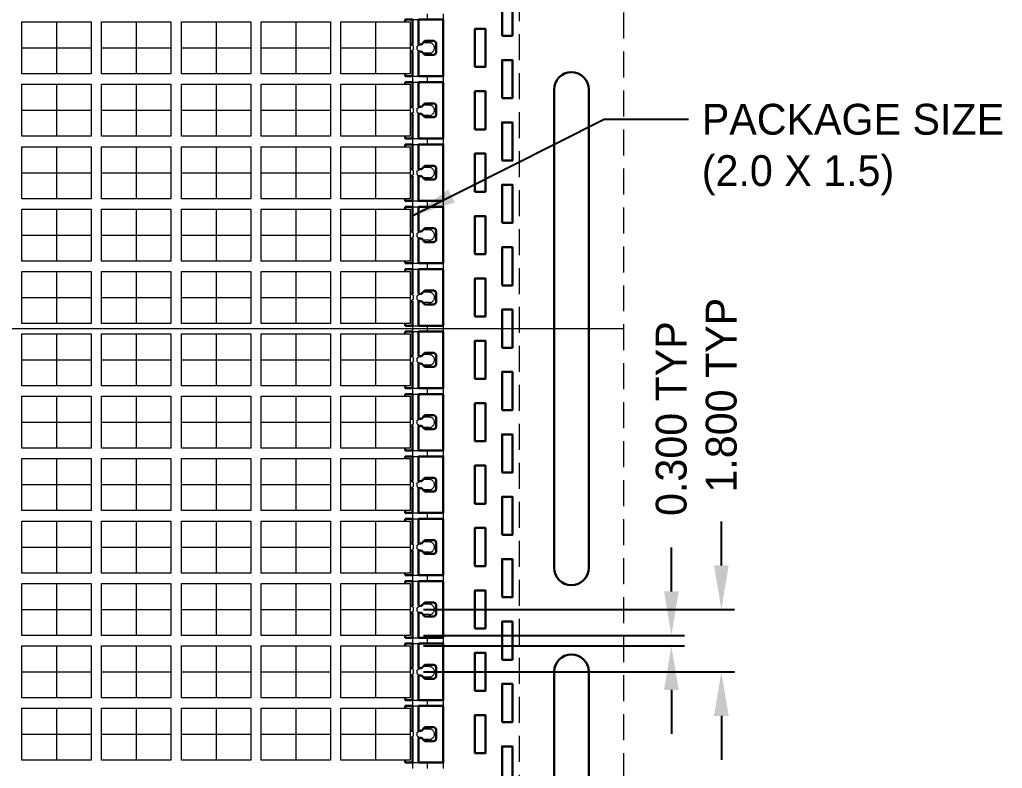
# Model space of a CAD drawing. Extents: x 276.8 to 349.1, y 147.8 to 219.
# Drawn here: x 320.77 to 349.11, y 170.87 to 192.47 of the extents above; entities that cross this region are included whole.
import ezdxf

# ---------------------------------------------------------------- set-up
doc = ezdxf.new("R2010")
doc.units = 0
doc.header["$LTSCALE"] = 3
doc.header["$MEASUREMENT"] = 0
for name, pattern in [('CENTER', [2, 1.25, -0.25, 0.25, -0.25]), ('HIDDEN', [0.375, 0.25, -0.125]), ('PHANTOM', [2.5, 1.25, -0.25, 0.25, -0.25, 0.25, -0.25])]:
    doc.linetypes.add(name, pattern=pattern)
for name, color, linetype, lineweight in [('CLIN', 1, 'CENTER', 15), ('DIM', 4, 'Continuous', 13), ('HIDN', 6, 'HIDDEN', 15), ('HIDN2', 3, 'HIDDEN', 15), ('HIND1', 6, 'HIDDEN', 15), ('OBJ', 3, 'Continuous', 30), ('OBJ1', 7, 'Continuous', 30), ('OBJ3', 40, 'Continuous', 30), ('PHANTOM', 5, 'PHANTOM', 15), ('SAW', 2, 'HIDDEN', 15)]:
    doc.layers.add(name, color=color, linetype=linetype, lineweight=lineweight)
doc.dimstyles.new('3DEC X 2', dxfattribs={"dimtxt": 0.889, "dimasz": 1.27, "dimexe": 0.381, "dimexo": 0.381, "dimgap": 0.381, "dimtad": 0, "dimdec": 3, "dimzin": 0, "dimdsep": 46, "dimtxsty": 'Standard', "dimcen": 0.09, "dimadec": 0, "dimazin": 0, "dimtfac": 1, "dimtdec": 3, "dimtofl": 0, "dimtmove": 0, "dimatfit": 3, "dimfxl": 1, "dimtolj": 1, "dimtzin": 0, "dimarcsym": 0})

# ---------------------------------------------------------------- blocks, each defined once
blk = doc.blocks.new('*D22')
at = {"layer": 'Defpoints', "color": 0, "transparency": 16777216}
for p in [(237.033, -108.525), (237.033, -108.825), (244.567, -108.825)]:
    blk.add_point(p, dxfattribs=at)
at = {"layer": 'DIM', "color": 0, "lineweight": -2, "transparency": 16777216}
for p, q in [((244.567, -107.255), (244.567, -105.985)), ((237.414, -108.525), (244.948, -108.525)), ((237.414, -108.825), (244.948, -108.825)), ((244.567, -110.095), (244.567, -111.365))]:
    blk.add_line(p, q, dxfattribs=at)
at = {"layer": 'DIM', "color": 0, "transparency": 16777216}
for points in [[(244.356, -107.255), (244.779, -107.255), (244.567, -108.525)], [(244.356, -110.095), (244.779, -110.095), (244.567, -108.825)]]:
    blk.add_solid(points, dxfattribs=at)
at = {"layer": 'DIM', "color": 0, "transparency": 16777216, "insert": (244.567, -102.27), "char_height": 0.889, "attachment_point": 5, "rotation": 90}
blk.add_mtext('\\A1;0.300 TYP', dxfattribs=at)
blk = doc.blocks.new('*D23')
at = {"layer": 'Defpoints', "color": 0, "transparency": 16777216}
for p in [(237.033, -107.775), (246.009, -107.775), (237.033, -109.575)]:
    blk.add_point(p, dxfattribs=at)
at = {"layer": 'DIM', "color": 0, "lineweight": -2, "transparency": 16777216}
for p, q in [((246.009, -106.505), (246.009, -105.235)), ((237.414, -107.775), (246.39, -107.775)), ((237.414, -109.575), (246.39, -109.575)), ((246.009, -110.845), (246.009, -112.115))]:
    blk.add_line(p, q, dxfattribs=at)
at = {"layer": 'DIM', "color": 0, "transparency": 16777216}
for points in [[(245.797, -106.505), (246.22, -106.505), (246.009, -107.775)], [(245.797, -110.845), (246.22, -110.845), (246.009, -109.575)]]:
    blk.add_solid(points, dxfattribs=at)
at = {"layer": 'DIM', "color": 0, "transparency": 16777216, "insert": (246.009, -101.594), "char_height": 0.889, "attachment_point": 5, "rotation": 90}
blk.add_mtext('\\A1;1.800 TYP', dxfattribs=at)

msp = doc.modelspace()

# ---------------------------------------------------------------- linework, layer by layer
at = {"layer": 'CLIN'}
for p, q in [((321.8332, 192.4071), (321.8332, 190.9071)), ((324.1332, 192.4071), (324.1332, 190.9071)), ((326.4332, 192.4071), (326.4332, 190.9071)), ((328.7332, 192.4071), (328.7332, 190.9071)), ((328.7332, 192.4071), (328.7332, 190.9071)), ((331.0332, 192.4071), (331.0332, 190.9071)), ((321.8332, 190.6071), (321.8332, 189.1071)), ((324.1332, 190.6071), (324.1332, 189.1071)), ((326.4332, 190.6071), (326.4332, 189.1071)), ((328.7332, 190.6071), (328.7332, 189.1071)), ((328.7332, 190.6071), (328.7332, 189.1071)), ((331.0332, 190.6071), (331.0332, 189.1071)), ((321.8332, 188.8071), (321.8332, 187.3071)), ((324.1332, 188.8071), (324.1332, 187.3071)), ((326.4332, 188.8071), (326.4332, 187.3071)), ((328.7332, 188.8071), (328.7332, 187.3071)), ((328.7332, 188.8071), (328.7332, 187.3071)), ((331.0332, 188.8071), (331.0332, 187.3071)), ((321.8332, 187.0071), (321.8332, 185.5071)), ((324.1332, 187.0071), (324.1332, 185.5071)), ((326.4332, 187.0071), (326.4332, 185.5071)), ((328.7332, 187.0071), (328.7332, 185.5071)), ((328.7332, 187.0071), (328.7332, 185.5071)), ((331.0332, 187.0071), (331.0332, 185.5071)), ((321.8332, 185.2071), (321.8332, 183.7071)), ((324.1332, 185.2071), (324.1332, 183.7071)), ((326.4332, 185.2071), (326.4332, 183.7071)), ((328.7332, 185.2071), (328.7332, 183.7071)), ((328.7332, 185.2071), (328.7332, 183.7071)), ((331.0332, 185.2071), (331.0332, 183.7071)), ((321.8332, 183.4071), (321.8332, 181.9071)), ((324.1332, 183.4071), (324.1332, 181.9071)), ((326.4332, 183.4071), (326.4332, 181.9071)), ((328.7332, 183.4071), (328.7332, 181.9071)), ((328.7332, 183.4071), (328.7332, 181.9071)), ((331.0332, 183.4071), (331.0332, 181.9071)), ((321.8332, 181.6071), (321.8332, 180.1071)), ((324.1332, 181.6071), (324.1332, 180.1071)), ((326.4332, 181.6071), (326.4332, 180.1071)), ((328.7332, 181.6071), (328.7332, 180.1071)), ((328.7332, 181.6071), (328.7332, 180.1071)), ((331.0332, 181.6071), (331.0332, 180.1071)), ((321.8332, 179.8071), (321.8332, 178.3071)), ((324.1332, 179.8071), (324.1332, 178.3071)), ((326.4332, 179.8071), (326.4332, 178.3071)), ((328.7332, 179.8071), (328.7332, 178.3071)), ((328.7332, 179.8071), (328.7332, 178.3071)), ((331.0332, 179.8071), (331.0332, 178.3071)), ((321.8332, 178.0071), (321.8332, 176.5071)), ((324.1332, 178.0071), (324.1332, 176.5071)), ((326.4332, 178.0071), (326.4332, 176.5071)), ((328.7332, 178.0071), (328.7332, 176.5071)), ((328.7332, 178.0071), (328.7332, 176.5071)), ((331.0332, 178.0071), (331.0332, 176.5071)), ((321.8332, 176.2071), (321.8332, 174.7071)), ((324.1332, 176.2071), (324.1332, 174.7071)), ((326.4332, 176.2071), (326.4332, 174.7071)), ((328.7332, 176.2071), (328.7332, 174.7071)), ((328.7332, 176.2071), (328.7332, 174.7071)), ((331.0332, 176.2071), (331.0332, 174.7071)), ((321.8332, 174.4071), (321.8332, 172.9071)), ((324.1332, 174.4071), (324.1332, 172.9071)), ((326.4332, 174.4071), (326.4332, 172.9071)), ((328.7332, 174.4071), (328.7332, 172.9071)), ((328.7332, 174.4071), (328.7332, 172.9071)), ((331.0332, 174.4071), (331.0332, 172.9071)), ((321.8332, 172.6071), (321.8332, 171.1071)), ((324.1332, 172.6071), (324.1332, 171.1071)), ((326.4332, 172.6071), (326.4332, 171.1071)), ((328.7332, 172.6071), (328.7332, 171.1071)), ((328.7332, 172.6071), (328.7332, 171.1071)), ((331.0332, 172.6071), (331.0332, 171.1071))]:
    msp.add_line(p, q, dxfattribs=at)
at = {"layer": 'CLIN', "linetype": 'ByBlock'}
msp.add_line((282.1832, 183.5571), (338.1832, 183.5571), dxfattribs=at)
at = {"layer": 'CLIN'}
for points in [[(320.8332, 191.6571), (322.8332, 191.6571)], [(323.1332, 191.6571), (325.1332, 191.6571)], [(325.4332, 191.6571), (327.4332, 191.6571)], [(327.7332, 191.6571), (329.7332, 191.6571)], [(327.7332, 191.6571), (329.7332, 191.6571)], [(330.0332, 191.6571), (332.0332, 191.6571)], [(320.8332, 189.8571), (322.8332, 189.8571)], [(323.1332, 189.8571), (325.1332, 189.8571)], [(325.4332, 189.8571), (327.4332, 189.8571)], [(327.7332, 189.8571), (329.7332, 189.8571)], [(327.7332, 189.8571), (329.7332, 189.8571)], [(330.0332, 189.8571), (332.0332, 189.8571)], [(320.8332, 188.0571), (322.8332, 188.0571)], [(323.1332, 188.0571), (325.1332, 188.0571)], [(325.4332, 188.0571), (327.4332, 188.0571)], [(327.7332, 188.0571), (329.7332, 188.0571)], [(327.7332, 188.0571), (329.7332, 188.0571)], [(330.0332, 188.0571), (332.0332, 188.0571)], [(320.8332, 186.2571), (322.8332, 186.2571)], [(323.1332, 186.2571), (325.1332, 186.2571)], [(325.4332, 186.2571), (327.4332, 186.2571)], [(327.7332, 186.2571), (329.7332, 186.2571)], [(327.7332, 186.2571), (329.7332, 186.2571)], [(330.0332, 186.2571), (332.0332, 186.2571)], [(320.8332, 184.4571), (322.8332, 184.4571)], [(323.1332, 184.4571), (325.1332, 184.4571)], [(325.4332, 184.4571), (327.4332, 184.4571)], [(327.7332, 184.4571), (329.7332, 184.4571)], [(327.7332, 184.4571), (329.7332, 184.4571)], [(330.0332, 184.4571), (332.0332, 184.4571)], [(320.8332, 182.6571), (322.8332, 182.6571)], [(323.1332, 182.6571), (325.1332, 182.6571)], [(325.4332, 182.6571), (327.4332, 182.6571)], [(327.7332, 182.6571), (329.7332, 182.6571)], [(327.7332, 182.6571), (329.7332, 182.6571)], [(330.0332, 182.6571), (332.0332, 182.6571)], [(320.8332, 180.8571), (322.8332, 180.8571)], [(323.1332, 180.8571), (325.1332, 180.8571)], [(325.4332, 180.8571), (327.4332, 180.8571)], [(327.7332, 180.8571), (329.7332, 180.8571)], [(327.7332, 180.8571), (329.7332, 180.8571)], [(330.0332, 180.8571), (332.0332, 180.8571)], [(320.8332, 179.0571), (322.8332, 179.0571)], [(323.1332, 179.0571), (325.1332, 179.0571)], [(325.4332, 179.0571), (327.4332, 179.0571)], [(327.7332, 179.0571), (329.7332, 179.0571)], [(327.7332, 179.0571), (329.7332, 179.0571)], [(330.0332, 179.0571), (332.0332, 179.0571)], [(320.8332, 177.2571), (322.8332, 177.2571)], [(323.1332, 177.2571), (325.1332, 177.2571)], [(325.4332, 177.2571), (327.4332, 177.2571)], [(327.7332, 177.2571), (329.7332, 177.2571)], [(327.7332, 177.2571), (329.7332, 177.2571)], [(330.0332, 177.2571), (332.0332, 177.2571)], [(320.8332, 175.4571), (322.8332, 175.4571)], [(323.1332, 175.4571), (325.1332, 175.4571)], [(325.4332, 175.4571), (327.4332, 175.4571)], [(327.7332, 175.4571), (329.7332, 175.4571)], [(327.7332, 175.4571), (329.7332, 175.4571)], [(330.0332, 175.4571), (332.0332, 175.4571)], [(320.8332, 173.6571), (322.8332, 173.6571)], [(323.1332, 173.6571), (325.1332, 173.6571)], [(325.4332, 173.6571), (327.4332, 173.6571)], [(327.7332, 173.6571), (329.7332, 173.6571)], [(327.7332, 173.6571), (329.7332, 173.6571)], [(330.0332, 173.6571), (332.0332, 173.6571)], [(320.8332, 171.8571), (322.8332, 171.8571)], [(323.1332, 171.8571), (325.1332, 171.8571)], [(325.4332, 171.8571), (327.4332, 171.8571)], [(327.7332, 171.8571), (329.7332, 171.8571)], [(327.7332, 171.8571), (329.7332, 171.8571)], [(330.0332, 171.8571), (332.0332, 171.8571)]]:
    msp.add_lwpolyline(points, dxfattribs=at)
at = {"layer": 'HIDN'}
for p, q in [((338.1832, 209.5571), (338.1832, 157.5571)), ((332.5832, 191.8071), (332.4092, 191.8071)), ((332.5832, 191.5071), (332.4092, 191.5071)), ((332.5832, 190.0071), (332.4092, 190.0071)), ((332.5832, 189.7071), (332.4092, 189.7071)), ((332.5832, 188.2071), (332.4092, 188.2071)), ((332.5832, 187.9071), (332.4092, 187.9071)), ((332.5832, 186.4071), (332.4092, 186.4071)), ((332.5832, 186.1071), (332.4092, 186.1071)), ((332.5832, 184.6071), (332.4092, 184.6071)), ((332.5832, 184.3071), (332.4092, 184.3071)), ((332.5832, 182.8071), (332.4092, 182.8071)), ((332.5832, 182.5071), (332.4092, 182.5071)), ((332.5832, 181.0071), (332.4092, 181.0071)), ((332.5832, 180.7071), (332.4092, 180.7071)), ((332.5832, 179.2071), (332.4092, 179.2071)), ((332.5832, 178.9071), (332.4092, 178.9071)), ((332.5832, 177.4071), (332.4092, 177.4071)), ((332.5832, 177.1071), (332.4092, 177.1071)), ((332.5832, 175.6071), (332.4092, 175.6071)), ((332.5832, 175.3071), (332.4092, 175.3071)), ((332.5832, 173.8071), (332.4092, 173.8071)), ((332.5832, 173.5071), (332.4092, 173.5071)), ((332.5832, 172.0071), (332.4092, 172.0071)), ((332.5832, 171.7071), (332.4092, 171.7071))]:
    msp.add_line(p, q, dxfattribs=at)
msp.add_lwpolyline([(335.1832, 157.5571), (335.1832, 209.5571), (283.1832, 209.5571), (283.1832, 157.5571)], close=True, dxfattribs=at)
for centre in [(332.5832, 191.6571), (332.5832, 189.8571), (332.5832, 188.0571), (332.5832, 186.2571), (332.5832, 184.4571), (332.5832, 182.6571), (332.5832, 180.8571), (332.5832, 179.0571), (332.5832, 177.2571), (332.5832, 175.4571), (332.5832, 173.6571), (332.5832, 171.8571)]:
    msp.add_arc(centre, 0.15, 270, 90, dxfattribs=at)
at = {"layer": 'HIDN2'}
for p, q in [((332.0982, 192.4721), (332.2682, 192.4721)), ((332.5182, 192.6421), (332.5182, 192.4721)), ((332.0982, 190.8421), (332.0982, 190.6721)), ((332.0982, 190.8421), (332.2682, 190.8421)), ((332.5182, 190.8421), (332.5182, 190.6721)), ((332.0982, 190.6721), (332.2682, 190.6721)), ((332.0982, 189.0421), (332.0982, 188.8721)), ((332.0982, 189.0421), (332.2682, 189.0421)), ((332.0982, 188.8721), (332.2682, 188.8721)), ((332.5182, 189.0421), (332.5182, 188.8721)), ((332.0982, 187.2421), (332.0982, 187.0721)), ((332.0982, 187.2421), (332.2682, 187.2421)), ((332.5182, 187.2421), (332.5182, 187.0721)), ((332.0982, 187.0721), (332.2682, 187.0721)), ((332.0982, 185.4421), (332.0982, 185.2721)), ((332.0982, 185.4421), (332.2682, 185.4421)), ((332.5182, 185.4421), (332.5182, 185.2721)), ((332.0982, 185.2721), (332.2682, 185.2721)), ((332.0982, 183.6421), (332.0982, 183.4721)), ((332.0982, 183.6421), (332.2682, 183.6421)), ((332.0982, 183.4721), (332.2682, 183.4721)), ((332.5182, 183.6421), (332.5182, 183.4721)), ((332.0982, 181.8421), (332.0982, 181.6721)), ((332.0982, 181.8421), (332.2682, 181.8421)), ((332.5182, 181.8421), (332.5182, 181.6721)), ((332.0982, 181.6721), (332.2682, 181.6721)), ((332.0982, 180.0421), (332.0982, 179.8721)), ((332.0982, 180.0421), (332.2682, 180.0421)), ((332.5182, 180.0421), (332.5182, 179.8721)), ((332.0982, 179.8721), (332.2682, 179.8721)), ((332.0982, 178.2421), (332.0982, 178.0721)), ((332.0982, 178.2421), (332.2682, 178.2421)), ((332.0982, 178.0721), (332.2682, 178.0721)), ((332.5182, 178.2421), (332.5182, 178.0721)), ((332.0982, 176.4421), (332.0982, 176.2721)), ((332.0982, 176.4421), (332.2682, 176.4421)), ((332.5182, 176.4421), (332.5182, 176.2721)), ((332.0982, 176.2721), (332.2682, 176.2721)), ((332.0982, 174.6421), (332.0982, 174.4721)), ((332.0982, 174.6421), (332.2682, 174.6421)), ((332.5182, 174.6421), (332.5182, 174.4721)), ((332.0982, 174.4721), (332.2682, 174.4721)), ((332.0982, 172.8421), (332.0982, 172.6721)), ((332.0982, 172.8421), (332.2682, 172.8421)), ((332.0982, 172.6721), (332.2682, 172.6721)), ((332.5182, 172.8421), (332.5182, 172.6721)), ((332.0982, 171.0421), (332.0982, 170.8721)), ((332.0982, 171.0421), (332.2682, 171.0421)), ((332.5182, 171.0421), (332.5182, 170.8721))]:
    msp.add_line(p, q, dxfattribs=at)
at = {"layer": 'HIND1'}
for p, q in [((332.9832, 192.6421), (332.9832, 192.4721)), ((332.9832, 190.8421), (332.9832, 190.6721)), ((332.9832, 189.0421), (332.9832, 188.8721)), ((332.9832, 187.2421), (332.9832, 187.0721)), ((332.9832, 185.4421), (332.9832, 185.2721)), ((332.9832, 183.6421), (332.9832, 183.4721)), ((332.9832, 181.8421), (332.9832, 181.6721)), ((332.9832, 180.0421), (332.9832, 179.8721)), ((332.9832, 178.2421), (332.9832, 178.0721)), ((332.9832, 176.4421), (332.9832, 176.2721)), ((332.9832, 174.6421), (332.9832, 174.4721)), ((332.9832, 172.8421), (332.9832, 172.6721)), ((332.9832, 171.0421), (332.9832, 170.8721))]:
    msp.add_line(p, q, dxfattribs=at)
msp.add_lwpolyline([(335.1832, 157.5571), (335.1832, 209.5571), (283.1832, 209.5571), (283.1832, 157.5571)], close=True, dxfattribs=at)
at = {"layer": 'OBJ'}
for points in [[(336.1832, 176.6571, 1), (337.1832, 176.6571), (337.1832, 190.4571, 1), (336.1832, 190.4571)], [(336.1832, 159.8571, 1), (337.1832, 159.8571), (337.1832, 173.6571, 1), (336.1832, 173.6571)]]:
    msp.add_lwpolyline(points, format="xyb", close=True, dxfattribs=at)
at = {"layer": 'OBJ1'}
for points in [[(334.6832, 192.0071), (334.6832, 193.1071), (334.9832, 193.1071), (334.9832, 192.0071)], [(333.9012, 191.1071), (333.9012, 192.2071), (334.2012, 192.2071), (334.2012, 191.1071)], [(334.6832, 190.2071), (334.6832, 191.3071), (334.9832, 191.3071), (334.9832, 190.2071)], [(333.9012, 189.3071), (333.9012, 190.4071), (334.2012, 190.4071), (334.2012, 189.3071)], [(334.6832, 188.4071), (334.6832, 189.5071), (334.9832, 189.5071), (334.9832, 188.4071)], [(333.9012, 187.5071), (333.9012, 188.6071), (334.2012, 188.6071), (334.2012, 187.5071)], [(334.6832, 186.6071), (334.6832, 187.7071), (334.9832, 187.7071), (334.9832, 186.6071)], [(333.9012, 185.7071), (333.9012, 186.8071), (334.2012, 186.8071), (334.2012, 185.7071)], [(334.6832, 184.8071), (334.6832, 185.9071), (334.9832, 185.9071), (334.9832, 184.8071)], [(333.9012, 183.9071), (333.9012, 185.0071), (334.2012, 185.0071), (334.2012, 183.9071)], [(334.6832, 183.0071), (334.6832, 184.1071), (334.9832, 184.1071), (334.9832, 183.0071)], [(333.9012, 182.1071), (333.9012, 183.2071), (334.2012, 183.2071), (334.2012, 182.1071)], [(334.6832, 181.2071), (334.6832, 182.3071), (334.9832, 182.3071), (334.9832, 181.2071)], [(333.9012, 180.3071), (333.9012, 181.4071), (334.2012, 181.4071), (334.2012, 180.3071)], [(334.6832, 179.4071), (334.6832, 180.5071), (334.9832, 180.5071), (334.9832, 179.4071)], [(333.9012, 178.5071), (333.9012, 179.6071), (334.2012, 179.6071), (334.2012, 178.5071)], [(334.6832, 177.6071), (334.6832, 178.7071), (334.9832, 178.7071), (334.9832, 177.6071)], [(333.9012, 176.7071), (333.9012, 177.8071), (334.2012, 177.8071), (334.2012, 176.7071)], [(334.6832, 175.8071), (334.6832, 176.9071), (334.9832, 176.9071), (334.9832, 175.8071)], [(333.9012, 174.9071), (333.9012, 176.0071), (334.2012, 176.0071), (334.2012, 174.9071)], [(334.6832, 174.0071), (334.6832, 175.1071), (334.9832, 175.1071), (334.9832, 174.0071)], [(333.9012, 173.1071), (333.9012, 174.2071), (334.2012, 174.2071), (334.2012, 173.1071)], [(334.6832, 172.2071), (334.6832, 173.3071), (334.9832, 173.3071), (334.9832, 172.2071)], [(333.9012, 171.3071), (333.9012, 172.4071), (334.2012, 172.4071), (334.2012, 171.3071)], [(334.6832, 170.4071), (334.6832, 171.5071), (334.9832, 171.5071), (334.9832, 170.4071)]]:
    msp.add_lwpolyline(points, close=True, dxfattribs=at)
at = {"layer": 'OBJ3'}
for p, q in [((331.8852, 192.4071), (331.8852, 192.4721)), ((332.9832, 192.4721), (332.2682, 192.4721)), ((332.2682, 192.4721), (332.2682, 191.7591)), ((332.9832, 192.4721), (332.9832, 190.8421)), ((332.0332, 191.7591), (332.0982, 191.7591)), ((332.3332, 191.7591), (332.2682, 191.7591)), ((332.3612, 191.7591), (332.3332, 191.7591)), ((332.3612, 191.7591), (332.4592, 191.8571)), ((332.7072, 191.8571), (332.4592, 191.8571)), ((332.7832, 191.7811), (332.7832, 191.5331)), ((332.0332, 191.5551), (332.0982, 191.5551)), ((332.3332, 191.5551), (332.2682, 191.5551)), ((332.2682, 191.5551), (332.2682, 190.8421)), ((332.3612, 191.5551), (332.3332, 191.5551)), ((332.4592, 191.4571), (332.3612, 191.5551)), ((332.7072, 191.4571), (332.4592, 191.4571)), ((331.8852, 190.9071), (331.8852, 190.8421)), ((332.9832, 190.8421), (332.2682, 190.8421)), ((332.2682, 190.8421), (332.9832, 190.8421)), ((331.8852, 190.6071), (331.8852, 190.6721)), ((332.9832, 190.6721), (332.2682, 190.6721)), ((332.2682, 190.6721), (332.2682, 189.9591)), ((332.9832, 190.6721), (332.9832, 189.0421)), ((332.0332, 189.9591), (332.0982, 189.9591)), ((332.3332, 189.9591), (332.2682, 189.9591)), ((332.3612, 189.9591), (332.3332, 189.9591)), ((332.3612, 189.9591), (332.4592, 190.0571)), ((332.7072, 190.0571), (332.4592, 190.0571)), ((332.7832, 189.9811), (332.7832, 189.7331)), ((332.0332, 189.7551), (332.0982, 189.7551)), ((332.3332, 189.7551), (332.2682, 189.7551)), ((332.2682, 189.7551), (332.2682, 189.0421)), ((332.3612, 189.7551), (332.3332, 189.7551)), ((332.4592, 189.6571), (332.3612, 189.7551)), ((332.7072, 189.6571), (332.4592, 189.6571)), ((331.8852, 189.1071), (331.8852, 189.0421)), ((331.8852, 188.8071), (331.8852, 188.8721)), ((332.9832, 189.0421), (332.2682, 189.0421)), ((332.2682, 189.0421), (332.9832, 189.0421)), ((332.9832, 188.8721), (332.2682, 188.8721)), ((332.2682, 188.8721), (332.2682, 188.1591)), ((332.9832, 188.8721), (332.9832, 187.2421)), ((332.3612, 188.1591), (332.4592, 188.2571)), ((332.7072, 188.2571), (332.4592, 188.2571)), ((332.0332, 188.1591), (332.0982, 188.1591)), ((332.0332, 187.9551), (332.0982, 187.9551)), ((332.3332, 188.1591), (332.2682, 188.1591)), ((332.3332, 187.9551), (332.2682, 187.9551)), ((332.2682, 187.9551), (332.2682, 187.2421)), ((332.3612, 188.1591), (332.3332, 188.1591)), ((332.3612, 187.9551), (332.3332, 187.9551)), ((332.4592, 187.8571), (332.3612, 187.9551)), ((332.7832, 188.1811), (332.7832, 187.9331)), ((332.7072, 187.8571), (332.4592, 187.8571)), ((331.8852, 187.3071), (331.8852, 187.2421)), ((332.9832, 187.2421), (332.2682, 187.2421)), ((332.2682, 187.2421), (332.9832, 187.2421)), ((331.8852, 187.0071), (331.8852, 187.0721)), ((332.9832, 187.0721), (332.2682, 187.0721)), ((332.2682, 187.0721), (332.2682, 186.3591)), ((332.9832, 187.0721), (332.9832, 185.4421)), ((332.0332, 186.3591), (332.0982, 186.3591)), ((332.3332, 186.3591), (332.2682, 186.3591)), ((332.3612, 186.3591), (332.3332, 186.3591)), ((332.3612, 186.3591), (332.4592, 186.4571)), ((332.7072, 186.4571), (332.4592, 186.4571)), ((332.7832, 186.3811), (332.7832, 186.1331)), ((332.0332, 186.1551), (332.0982, 186.1551)), ((332.3332, 186.1551), (332.2682, 186.1551)), ((332.2682, 186.1551), (332.2682, 185.4421)), ((332.3612, 186.1551), (332.3332, 186.1551)), ((332.4592, 186.0571), (332.3612, 186.1551)), ((332.7072, 186.0571), (332.4592, 186.0571)), ((331.8852, 185.5071), (331.8852, 185.4421)), ((332.9832, 185.4421), (332.2682, 185.4421)), ((332.2682, 185.4421), (332.9832, 185.4421)), ((331.8852, 185.2071), (331.8852, 185.2721)), ((332.9832, 185.2721), (332.2682, 185.2721)), ((332.2682, 185.2721), (332.2682, 184.5591)), ((332.9832, 185.2721), (332.9832, 183.6421)), ((332.0332, 184.5591), (332.0982, 184.5591)), ((332.3332, 184.5591), (332.2682, 184.5591)), ((332.3612, 184.5591), (332.3332, 184.5591)), ((332.3612, 184.5591), (332.4592, 184.6571)), ((332.7072, 184.6571), (332.4592, 184.6571)), ((332.7832, 184.5811), (332.7832, 184.3331)), ((332.0332, 184.3551), (332.0982, 184.3551)), ((332.3332, 184.3551), (332.2682, 184.3551)), ((332.2682, 184.3551), (332.2682, 183.6421)), ((332.3612, 184.3551), (332.3332, 184.3551)), ((332.4592, 184.2571), (332.3612, 184.3551)), ((332.7072, 184.2571), (332.4592, 184.2571)), ((331.8852, 183.7071), (331.8852, 183.6421)), ((331.8852, 183.4071), (331.8852, 183.4721)), ((332.9832, 183.6421), (332.2682, 183.6421)), ((332.2682, 183.6421), (332.9832, 183.6421)), ((332.9832, 183.4721), (332.2682, 183.4721)), ((332.2682, 183.4721), (332.2682, 182.7591)), ((332.9832, 183.4721), (332.9832, 181.8421)), ((332.3612, 182.7591), (332.4592, 182.8571)), ((332.7072, 182.8571), (332.4592, 182.8571)), ((332.0332, 182.7591), (332.0982, 182.7591)), ((332.0332, 182.5551), (332.0982, 182.5551)), ((332.3332, 182.7591), (332.2682, 182.7591)), ((332.3332, 182.5551), (332.2682, 182.5551)), ((332.2682, 182.5551), (332.2682, 181.8421)), ((332.3612, 182.7591), (332.3332, 182.7591)), ((332.3612, 182.5551), (332.3332, 182.5551)), ((332.4592, 182.4571), (332.3612, 182.5551)), ((332.7832, 182.7811), (332.7832, 182.5331)), ((332.7072, 182.4571), (332.4592, 182.4571)), ((331.8852, 181.9071), (331.8852, 181.8421)), ((332.9832, 181.8421), (332.2682, 181.8421)), ((332.2682, 181.8421), (332.9832, 181.8421)), ((331.8852, 181.6071), (331.8852, 181.6721)), ((332.9832, 181.6721), (332.2682, 181.6721)), ((332.2682, 181.6721), (332.2682, 180.9591)), ((332.9832, 181.6721), (332.9832, 180.0421)), ((332.0332, 180.9591), (332.0982, 180.9591)), ((332.3332, 180.9591), (332.2682, 180.9591)), ((332.3612, 180.9591), (332.3332, 180.9591)), ((332.3612, 180.9591), (332.4592, 181.0571)), ((332.7072, 181.0571), (332.4592, 181.0571)), ((332.7832, 180.9811), (332.7832, 180.7331)), ((332.0332, 180.7551), (332.0982, 180.7551)), ((332.3332, 180.7551), (332.2682, 180.7551)), ((332.2682, 180.7551), (332.2682, 180.0421)), ((332.3612, 180.7551), (332.3332, 180.7551)), ((332.4592, 180.6571), (332.3612, 180.7551)), ((332.7072, 180.6571), (332.4592, 180.6571)), ((331.8852, 180.1071), (331.8852, 180.0421)), ((332.9832, 180.0421), (332.2682, 180.0421)), ((332.2682, 180.0421), (332.9832, 180.0421)), ((331.8852, 179.8071), (331.8852, 179.8721)), ((332.9832, 179.8721), (332.2682, 179.8721)), ((332.2682, 179.8721), (332.2682, 179.1591)), ((332.9832, 179.8721), (332.9832, 178.2421)), ((332.0332, 179.1591), (332.0982, 179.1591)), ((332.3332, 179.1591), (332.2682, 179.1591)), ((332.3612, 179.1591), (332.3332, 179.1591)), ((332.3612, 179.1591), (332.4592, 179.2571)), ((332.7072, 179.2571), (332.4592, 179.2571)), ((332.7832, 179.1811), (332.7832, 178.9331)), ((332.0332, 178.9551), (332.0982, 178.9551)), ((332.3332, 178.9551), (332.2682, 178.9551)), ((332.2682, 178.9551), (332.2682, 178.2421)), ((332.3612, 178.9551), (332.3332, 178.9551)), ((332.4592, 178.8571), (332.3612, 178.9551)), ((332.7072, 178.8571), (332.4592, 178.8571)), ((331.8852, 178.3071), (331.8852, 178.2421)), ((331.8852, 178.0071), (331.8852, 178.0721)), ((332.9832, 178.2421), (332.2682, 178.2421)), ((332.2682, 178.2421), (332.9832, 178.2421)), ((332.9832, 178.0721), (332.2682, 178.0721)), ((332.2682, 178.0721), (332.2682, 177.3591)), ((332.9832, 178.0721), (332.9832, 176.4421)), ((332.3612, 177.3591), (332.4592, 177.4571)), ((332.7072, 177.4571), (332.4592, 177.4571)), ((332.0332, 177.3591), (332.0982, 177.3591)), ((332.3332, 177.3591), (332.2682, 177.3591)), ((332.3612, 177.3591), (332.3332, 177.3591)), ((332.7832, 177.3811), (332.7832, 177.1331)), ((332.0332, 177.1551), (332.0982, 177.1551)), ((332.3332, 177.1551), (332.2682, 177.1551)), ((332.2682, 177.1551), (332.2682, 176.4421)), ((332.3612, 177.1551), (332.3332, 177.1551)), ((332.4592, 177.0571), (332.3612, 177.1551)), ((332.7072, 177.0571), (332.4592, 177.0571)), ((331.8852, 176.5071), (331.8852, 176.4421)), ((332.9832, 176.4421), (332.2682, 176.4421)), ((332.2682, 176.4421), (332.9832, 176.4421)), ((331.8852, 176.2071), (331.8852, 176.2721)), ((332.9832, 176.2721), (332.2682, 176.2721)), ((332.2682, 176.2721), (332.2682, 175.5591)), ((332.9832, 176.2721), (332.9832, 174.6421)), ((332.0332, 175.5591), (332.0982, 175.5591)), ((332.3332, 175.5591), (332.2682, 175.5591)), ((332.3612, 175.5591), (332.3332, 175.5591)), ((332.3612, 175.5591), (332.4592, 175.6571)), ((332.7072, 175.6571), (332.4592, 175.6571)), ((332.7832, 175.5811), (332.7832, 175.3331)), ((332.0332, 175.3551), (332.0982, 175.3551)), ((332.3332, 175.3551), (332.2682, 175.3551)), ((332.2682, 175.3551), (332.2682, 174.6421)), ((332.3612, 175.3551), (332.3332, 175.3551)), ((332.4592, 175.2571), (332.3612, 175.3551)), ((332.7072, 175.2571), (332.4592, 175.2571)), ((331.8852, 174.7071), (331.8852, 174.6421)), ((332.9832, 174.6421), (332.2682, 174.6421)), ((332.2682, 174.6421), (332.9832, 174.6421)), ((331.8852, 174.4071), (331.8852, 174.4721)), ((332.9832, 174.4721), (332.2682, 174.4721)), ((332.2682, 174.4721), (332.2682, 173.7591)), ((332.9832, 174.4721), (332.9832, 172.8421)), ((332.0332, 173.7591), (332.0982, 173.7591)), ((332.3332, 173.7591), (332.2682, 173.7591)), ((332.3612, 173.7591), (332.3332, 173.7591)), ((332.3612, 173.7591), (332.4592, 173.8571)), ((332.7072, 173.8571), (332.4592, 173.8571)), ((332.7832, 173.7811), (332.7832, 173.5331)), ((332.0332, 173.5551), (332.0982, 173.5551)), ((332.3332, 173.5551), (332.2682, 173.5551)), ((332.2682, 173.5551), (332.2682, 172.8421)), ((332.3612, 173.5551), (332.3332, 173.5551)), ((332.4592, 173.4571), (332.3612, 173.5551)), ((332.7072, 173.4571), (332.4592, 173.4571)), ((331.8852, 172.9071), (331.8852, 172.8421)), ((331.8852, 172.6071), (331.8852, 172.6721)), ((332.9832, 172.8421), (332.2682, 172.8421)), ((332.2682, 172.8421), (332.9832, 172.8421)), ((332.9832, 172.6721), (332.2682, 172.6721)), ((332.2682, 172.6721), (332.2682, 171.9591)), ((332.9832, 172.6721), (332.9832, 171.0421)), ((332.3612, 171.9591), (332.4592, 172.0571)), ((332.7072, 172.0571), (332.4592, 172.0571)), ((332.0332, 171.9591), (332.0982, 171.9591)), ((332.3332, 171.9591), (332.2682, 171.9591)), ((332.3612, 171.9591), (332.3332, 171.9591)), ((332.7832, 171.9811), (332.7832, 171.7331)), ((332.0332, 171.7551), (332.0982, 171.7551)), ((332.3332, 171.7551), (332.2682, 171.7551)), ((332.2682, 171.7551), (332.2682, 171.0421)), ((332.3612, 171.7551), (332.3332, 171.7551)), ((332.4592, 171.6571), (332.3612, 171.7551)), ((332.7072, 171.6571), (332.4592, 171.6571)), ((331.8852, 171.1071), (331.8852, 171.0421)), ((332.9832, 171.0421), (332.2682, 171.0421)), ((332.2682, 171.0421), (332.9832, 171.0421))]:
    msp.add_line(p, q, dxfattribs=at)
for points in [[(332.0982, 191.7591), (332.0982, 192.4721), (331.8852, 192.4721)], [(331.8852, 190.8421), (332.0982, 190.8421), (332.0982, 191.5551)], [(332.0982, 189.9591), (332.0982, 190.6721), (331.8852, 190.6721)], [(331.8852, 189.0421), (332.0982, 189.0421), (332.0982, 189.7551)], [(332.0982, 188.1591), (332.0982, 188.8721), (331.8852, 188.8721)], [(331.8852, 187.2421), (332.0982, 187.2421), (332.0982, 187.9551)], [(332.0982, 186.3591), (332.0982, 187.0721), (331.8852, 187.0721)], [(331.8852, 185.4421), (332.0982, 185.4421), (332.0982, 186.1551)], [(332.0982, 184.5591), (332.0982, 185.2721), (331.8852, 185.2721)], [(331.8852, 183.6421), (332.0982, 183.6421), (332.0982, 184.3551)], [(332.0982, 182.7591), (332.0982, 183.4721), (331.8852, 183.4721)], [(331.8852, 181.8421), (332.0982, 181.8421), (332.0982, 182.5551)], [(332.0982, 180.9591), (332.0982, 181.6721), (331.8852, 181.6721)], [(331.8852, 180.0421), (332.0982, 180.0421), (332.0982, 180.7551)], [(332.0982, 179.1591), (332.0982, 179.8721), (331.8852, 179.8721)], [(331.8852, 178.2421), (332.0982, 178.2421), (332.0982, 178.9551)], [(332.0982, 177.3591), (332.0982, 178.0721), (331.8852, 178.0721)], [(331.8852, 176.4421), (332.0982, 176.4421), (332.0982, 177.1551)], [(332.0982, 175.5591), (332.0982, 176.2721), (331.8852, 176.2721)], [(331.8852, 174.6421), (332.0982, 174.6421), (332.0982, 175.3551)], [(332.0982, 173.7591), (332.0982, 174.4721), (331.8852, 174.4721)], [(331.8852, 172.8421), (332.0982, 172.8421), (332.0982, 173.5551)], [(332.0982, 171.9591), (332.0982, 172.6721), (331.8852, 172.6721)], [(331.8852, 171.0421), (332.0982, 171.0421), (332.0982, 171.7551)]]:
    msp.add_lwpolyline(points, dxfattribs=at)
for centre, start, end in [((332.7072, 191.7811), 360, 90), ((332.7072, 191.5331), 270, 0), ((332.7072, 189.9811), 360, 90), ((332.7072, 189.7331), 270, 0), ((332.7072, 188.1811), 360, 90), ((332.7072, 187.9331), 270, 0), ((332.7072, 186.3811), 360, 90), ((332.7072, 186.1331), 270, 0), ((332.7072, 184.5811), 360, 90), ((332.7072, 184.3331), 270, 0), ((332.7072, 182.7811), 360, 90), ((332.7072, 182.5331), 270, 0), ((332.7072, 180.9811), 360, 90), ((332.7072, 180.7331), 270, 0), ((332.7072, 179.1811), 360, 90), ((332.7072, 178.9331), 270, 0), ((332.7072, 177.3811), 360, 90), ((332.7072, 177.1331), 270, 0), ((332.7072, 175.5811), 360, 90), ((332.7072, 175.3331), 270, 0), ((332.7072, 173.7811), 360, 90), ((332.7072, 173.5331), 270, 0), ((332.7072, 171.9811), 360, 90), ((332.7072, 171.7331), 270, 0)]:
    msp.add_arc(centre, 0.076, start, end, dxfattribs=at)
at = {"layer": 'PHANTOM'}
for points in [[(322.8332, 190.9071), (320.8332, 190.9071), (320.8332, 192.4071), (322.8332, 192.4071)], [(325.1332, 190.9071), (323.1332, 190.9071), (323.1332, 192.4071), (325.1332, 192.4071)], [(327.4332, 190.9071), (325.4332, 190.9071), (325.4332, 192.4071), (327.4332, 192.4071)], [(329.7332, 190.9071), (327.7332, 190.9071), (327.7332, 192.4071), (329.7332, 192.4071)], [(329.7332, 190.9071), (327.7332, 190.9071), (327.7332, 192.4071), (329.7332, 192.4071)], [(332.0332, 190.9071), (330.0332, 190.9071), (330.0332, 192.4071), (332.0332, 192.4071)], [(322.8332, 189.1071), (320.8332, 189.1071), (320.8332, 190.6071), (322.8332, 190.6071)], [(325.1332, 189.1071), (323.1332, 189.1071), (323.1332, 190.6071), (325.1332, 190.6071)], [(327.4332, 189.1071), (325.4332, 189.1071), (325.4332, 190.6071), (327.4332, 190.6071)], [(329.7332, 189.1071), (327.7332, 189.1071), (327.7332, 190.6071), (329.7332, 190.6071)], [(329.7332, 189.1071), (327.7332, 189.1071), (327.7332, 190.6071), (329.7332, 190.6071)], [(332.0332, 189.1071), (330.0332, 189.1071), (330.0332, 190.6071), (332.0332, 190.6071)], [(322.8332, 187.3071), (320.8332, 187.3071), (320.8332, 188.8071), (322.8332, 188.8071)], [(325.1332, 187.3071), (323.1332, 187.3071), (323.1332, 188.8071), (325.1332, 188.8071)], [(327.4332, 187.3071), (325.4332, 187.3071), (325.4332, 188.8071), (327.4332, 188.8071)], [(329.7332, 187.3071), (327.7332, 187.3071), (327.7332, 188.8071), (329.7332, 188.8071)], [(329.7332, 187.3071), (327.7332, 187.3071), (327.7332, 188.8071), (329.7332, 188.8071)], [(332.0332, 187.3071), (330.0332, 187.3071), (330.0332, 188.8071), (332.0332, 188.8071)], [(322.8332, 185.5071), (320.8332, 185.5071), (320.8332, 187.0071), (322.8332, 187.0071)], [(325.1332, 185.5071), (323.1332, 185.5071), (323.1332, 187.0071), (325.1332, 187.0071)], [(327.4332, 185.5071), (325.4332, 185.5071), (325.4332, 187.0071), (327.4332, 187.0071)], [(329.7332, 185.5071), (327.7332, 185.5071), (327.7332, 187.0071), (329.7332, 187.0071)], [(329.7332, 185.5071), (327.7332, 185.5071), (327.7332, 187.0071), (329.7332, 187.0071)], [(332.0332, 185.5071), (330.0332, 185.5071), (330.0332, 187.0071), (332.0332, 187.0071)], [(322.8332, 183.7071), (320.8332, 183.7071), (320.8332, 185.2071), (322.8332, 185.2071)], [(325.1332, 183.7071), (323.1332, 183.7071), (323.1332, 185.2071), (325.1332, 185.2071)], [(327.4332, 183.7071), (325.4332, 183.7071), (325.4332, 185.2071), (327.4332, 185.2071)], [(329.7332, 183.7071), (327.7332, 183.7071), (327.7332, 185.2071), (329.7332, 185.2071)], [(329.7332, 183.7071), (327.7332, 183.7071), (327.7332, 185.2071), (329.7332, 185.2071)], [(332.0332, 183.7071), (330.0332, 183.7071), (330.0332, 185.2071), (332.0332, 185.2071)], [(322.8332, 181.9071), (320.8332, 181.9071), (320.8332, 183.4071), (322.8332, 183.4071)], [(325.1332, 181.9071), (323.1332, 181.9071), (323.1332, 183.4071), (325.1332, 183.4071)], [(327.4332, 181.9071), (325.4332, 181.9071), (325.4332, 183.4071), (327.4332, 183.4071)], [(329.7332, 181.9071), (327.7332, 181.9071), (327.7332, 183.4071), (329.7332, 183.4071)], [(329.7332, 181.9071), (327.7332, 181.9071), (327.7332, 183.4071), (329.7332, 183.4071)], [(332.0332, 181.9071), (330.0332, 181.9071), (330.0332, 183.4071), (332.0332, 183.4071)], [(322.8332, 180.1071), (320.8332, 180.1071), (320.8332, 181.6071), (322.8332, 181.6071)], [(325.1332, 180.1071), (323.1332, 180.1071), (323.1332, 181.6071), (325.1332, 181.6071)], [(327.4332, 180.1071), (325.4332, 180.1071), (325.4332, 181.6071), (327.4332, 181.6071)], [(329.7332, 180.1071), (327.7332, 180.1071), (327.7332, 181.6071), (329.7332, 181.6071)], [(329.7332, 180.1071), (327.7332, 180.1071), (327.7332, 181.6071), (329.7332, 181.6071)], [(332.0332, 180.1071), (330.0332, 180.1071), (330.0332, 181.6071), (332.0332, 181.6071)], [(322.8332, 178.3071), (320.8332, 178.3071), (320.8332, 179.8071), (322.8332, 179.8071)], [(325.1332, 178.3071), (323.1332, 178.3071), (323.1332, 179.8071), (325.1332, 179.8071)], [(327.4332, 178.3071), (325.4332, 178.3071), (325.4332, 179.8071), (327.4332, 179.8071)], [(329.7332, 178.3071), (327.7332, 178.3071), (327.7332, 179.8071), (329.7332, 179.8071)], [(329.7332, 178.3071), (327.7332, 178.3071), (327.7332, 179.8071), (329.7332, 179.8071)], [(332.0332, 178.3071), (330.0332, 178.3071), (330.0332, 179.8071), (332.0332, 179.8071)], [(322.8332, 176.5071), (320.8332, 176.5071), (320.8332, 178.0071), (322.8332, 178.0071)], [(325.1332, 176.5071), (323.1332, 176.5071), (323.1332, 178.0071), (325.1332, 178.0071)], [(327.4332, 176.5071), (325.4332, 176.5071), (325.4332, 178.0071), (327.4332, 178.0071)], [(329.7332, 176.5071), (327.7332, 176.5071), (327.7332, 178.0071), (329.7332, 178.0071)], [(329.7332, 176.5071), (327.7332, 176.5071), (327.7332, 178.0071), (329.7332, 178.0071)], [(332.0332, 176.5071), (330.0332, 176.5071), (330.0332, 178.0071), (332.0332, 178.0071)], [(322.8332, 174.7071), (320.8332, 174.7071), (320.8332, 176.2071), (322.8332, 176.2071)], [(325.1332, 174.7071), (323.1332, 174.7071), (323.1332, 176.2071), (325.1332, 176.2071)], [(327.4332, 174.7071), (325.4332, 174.7071), (325.4332, 176.2071), (327.4332, 176.2071)], [(329.7332, 174.7071), (327.7332, 174.7071), (327.7332, 176.2071), (329.7332, 176.2071)], [(329.7332, 174.7071), (327.7332, 174.7071), (327.7332, 176.2071), (329.7332, 176.2071)], [(332.0332, 174.7071), (330.0332, 174.7071), (330.0332, 176.2071), (332.0332, 176.2071)], [(322.8332, 172.9071), (320.8332, 172.9071), (320.8332, 174.4071), (322.8332, 174.4071)], [(325.1332, 172.9071), (323.1332, 172.9071), (323.1332, 174.4071), (325.1332, 174.4071)], [(327.4332, 172.9071), (325.4332, 172.9071), (325.4332, 174.4071), (327.4332, 174.4071)], [(329.7332, 172.9071), (327.7332, 172.9071), (327.7332, 174.4071), (329.7332, 174.4071)], [(329.7332, 172.9071), (327.7332, 172.9071), (327.7332, 174.4071), (329.7332, 174.4071)], [(332.0332, 172.9071), (330.0332, 172.9071), (330.0332, 174.4071), (332.0332, 174.4071)], [(322.8332, 171.1071), (320.8332, 171.1071), (320.8332, 172.6071), (322.8332, 172.6071)], [(325.1332, 171.1071), (323.1332, 171.1071), (323.1332, 172.6071), (325.1332, 172.6071)], [(327.4332, 171.1071), (325.4332, 171.1071), (325.4332, 172.6071), (327.4332, 172.6071)], [(329.7332, 171.1071), (327.7332, 171.1071), (327.7332, 172.6071), (329.7332, 172.6071)], [(329.7332, 171.1071), (327.7332, 171.1071), (327.7332, 172.6071), (329.7332, 172.6071)], [(332.0332, 171.1071), (330.0332, 171.1071), (330.0332, 172.6071), (332.0332, 172.6071)]]:
    msp.add_lwpolyline(points, close=True, dxfattribs=at)
at = {"layer": 'SAW'}
for p, q in [((332.1332, 191.7071), (332.0602, 191.7591)), ((332.1332, 191.6071), (332.1332, 191.7071)), ((332.1332, 191.6071), (332.1332, 191.7071)), ((332.2332, 191.7071), (332.3062, 191.7591)), ((332.2332, 191.6071), (332.2332, 191.7071)), ((332.2332, 191.6071), (332.2332, 191.7071)), ((332.1332, 191.6071), (332.0602, 191.5551)), ((332.2332, 191.6071), (332.3062, 191.5551)), ((332.1332, 189.9071), (332.0602, 189.9591)), ((332.2332, 189.9071), (332.3062, 189.9591)), ((332.1332, 189.8071), (332.0602, 189.7551)), ((332.1332, 189.8071), (332.1332, 189.9071)), ((332.1332, 189.8071), (332.1332, 189.9071)), ((332.2332, 189.8071), (332.2332, 189.9071)), ((332.2332, 189.8071), (332.2332, 189.9071)), ((332.2332, 189.8071), (332.3062, 189.7551)), ((332.1332, 188.1071), (332.0602, 188.1591)), ((332.1332, 188.0071), (332.0602, 187.9551)), ((332.1332, 188.0071), (332.1332, 188.1071)), ((332.1332, 188.0071), (332.1332, 188.1071)), ((332.2332, 188.1071), (332.3062, 188.1591)), ((332.2332, 188.0071), (332.2332, 188.1071)), ((332.2332, 188.0071), (332.2332, 188.1071)), ((332.2332, 188.0071), (332.3062, 187.9551)), ((332.1332, 186.3071), (332.0602, 186.3591)), ((332.1332, 186.2071), (332.1332, 186.3071)), ((332.1332, 186.2071), (332.1332, 186.3071)), ((332.2332, 186.3071), (332.3062, 186.3591)), ((332.2332, 186.2071), (332.2332, 186.3071)), ((332.2332, 186.2071), (332.2332, 186.3071)), ((332.1332, 186.2071), (332.0602, 186.1551)), ((332.2332, 186.2071), (332.3062, 186.1551)), ((332.1332, 184.5071), (332.0602, 184.5591)), ((332.2332, 184.5071), (332.3062, 184.5591)), ((332.1332, 184.4071), (332.0602, 184.3551)), ((332.1332, 184.4071), (332.1332, 184.5071)), ((332.1332, 184.4071), (332.1332, 184.5071)), ((332.2332, 184.4071), (332.2332, 184.5071)), ((332.2332, 184.4071), (332.2332, 184.5071)), ((332.2332, 184.4071), (332.3062, 184.3551)), ((332.1332, 182.7071), (332.0602, 182.7591)), ((332.1332, 182.6071), (332.0602, 182.5551)), ((332.1332, 182.6071), (332.1332, 182.7071)), ((332.1332, 182.6071), (332.1332, 182.7071)), ((332.2332, 182.7071), (332.3062, 182.7591)), ((332.2332, 182.6071), (332.2332, 182.7071)), ((332.2332, 182.6071), (332.2332, 182.7071)), ((332.2332, 182.6071), (332.3062, 182.5551)), ((332.1332, 180.9071), (332.0602, 180.9591)), ((332.1332, 180.8071), (332.1332, 180.9071)), ((332.1332, 180.8071), (332.1332, 180.9071)), ((332.2332, 180.9071), (332.3062, 180.9591)), ((332.2332, 180.8071), (332.2332, 180.9071)), ((332.2332, 180.8071), (332.2332, 180.9071)), ((332.1332, 180.8071), (332.0602, 180.7551)), ((332.2332, 180.8071), (332.3062, 180.7551)), ((332.1332, 179.1071), (332.0602, 179.1591)), ((332.2332, 179.1071), (332.3062, 179.1591)), ((332.1332, 179.0071), (332.0602, 178.9551)), ((332.1332, 179.0071), (332.1332, 179.1071)), ((332.1332, 179.0071), (332.1332, 179.1071)), ((332.2332, 179.0071), (332.2332, 179.1071)), ((332.2332, 179.0071), (332.2332, 179.1071)), ((332.2332, 179.0071), (332.3062, 178.9551)), ((332.1332, 177.3071), (332.0602, 177.3591)), ((332.1332, 177.2071), (332.0602, 177.1551)), ((332.1332, 177.2071), (332.1332, 177.3071)), ((332.1332, 177.2071), (332.1332, 177.3071)), ((332.2332, 177.3071), (332.3062, 177.3591)), ((332.2332, 177.2071), (332.2332, 177.3071)), ((332.2332, 177.2071), (332.2332, 177.3071)), ((332.2332, 177.2071), (332.3062, 177.1551)), ((332.1332, 175.5071), (332.0602, 175.5591)), ((332.1332, 175.4071), (332.1332, 175.5071)), ((332.1332, 175.4071), (332.1332, 175.5071)), ((332.2332, 175.5071), (332.3062, 175.5591)), ((332.2332, 175.4071), (332.2332, 175.5071)), ((332.2332, 175.4071), (332.2332, 175.5071)), ((332.1332, 175.4071), (332.0602, 175.3551)), ((332.2332, 175.4071), (332.3062, 175.3551)), ((332.1332, 173.7071), (332.0602, 173.7591)), ((332.2332, 173.7071), (332.3062, 173.7591)), ((332.1332, 173.6071), (332.0602, 173.5551)), ((332.1332, 173.6071), (332.1332, 173.7071)), ((332.1332, 173.6071), (332.1332, 173.7071)), ((332.2332, 173.6071), (332.2332, 173.7071)), ((332.2332, 173.6071), (332.2332, 173.7071)), ((332.2332, 173.6071), (332.3062, 173.5551)), ((332.1332, 171.9071), (332.0602, 171.9591)), ((332.1332, 171.8071), (332.0602, 171.7551)), ((332.1332, 171.8071), (332.1332, 171.9071)), ((332.1332, 171.8071), (332.1332, 171.9071)), ((332.2332, 171.9071), (332.3062, 171.9591)), ((332.2332, 171.8071), (332.2332, 171.9071)), ((332.2332, 171.8071), (332.2332, 171.9071)), ((332.2332, 171.8071), (332.3062, 171.7551))]:
    msp.add_line(p, q, dxfattribs=at)

# ---------------------------------------------------------------- texts
at = {"layer": 'DIM', "insert": (340.4444, 190.0434), "char_height": 0.889, "attachment_point": 1}
msp.add_mtext('PACKAGE SIZE\\P(2.0 X 1.5)', dxfattribs=at)

# ---------------------------------------------------------------- dimensions: what is measured, and where the dimension line sits
at = {"layer": 'DIM'}
dim = msp.add_linear_dim(base=(341.0088, 175.4571), p1=(332.0332, 173.6571), p2=(332.0332, 175.4571), angle=90, text='<> TYP', dimstyle='3DEC X 2', dxfattribs=at)
dim.commit()
dim.dimension.update_dxf_attribs({"geometry": '*D23', "text_midpoint": (341.0088, 181.6378), "insert": (95, 283.2317)})
dim = msp.add_linear_dim(base=(339.5675, 174.4071), p1=(332.0332, 174.7071), p2=(332.0332, 174.4071), angle=90, text='<> TYP', dimstyle='3DEC X 2', dxfattribs=at)
dim.commit()
dim.dimension.update_dxf_attribs({"geometry": '*D22', "text_midpoint": (339.5675, 180.9619), "dimtype": 128, "insert": (95, 283.2317)})

# ---------------------------------------------------------------- leaders
at = {"layer": 'DIM', "annotation_type": 0, "has_hookline": 1, "hookline_direction": 1, "text_width": 10.0753}
msp.add_leader([(332.0888, 186.8126), (337.6317, 189.5989), (340.0634, 189.5989)], dimstyle='3DEC X 2', override={"dimgap": 0.381, "dimtad": 0}, dxfattribs=at)

doc.saveas('drawing.dxf')
